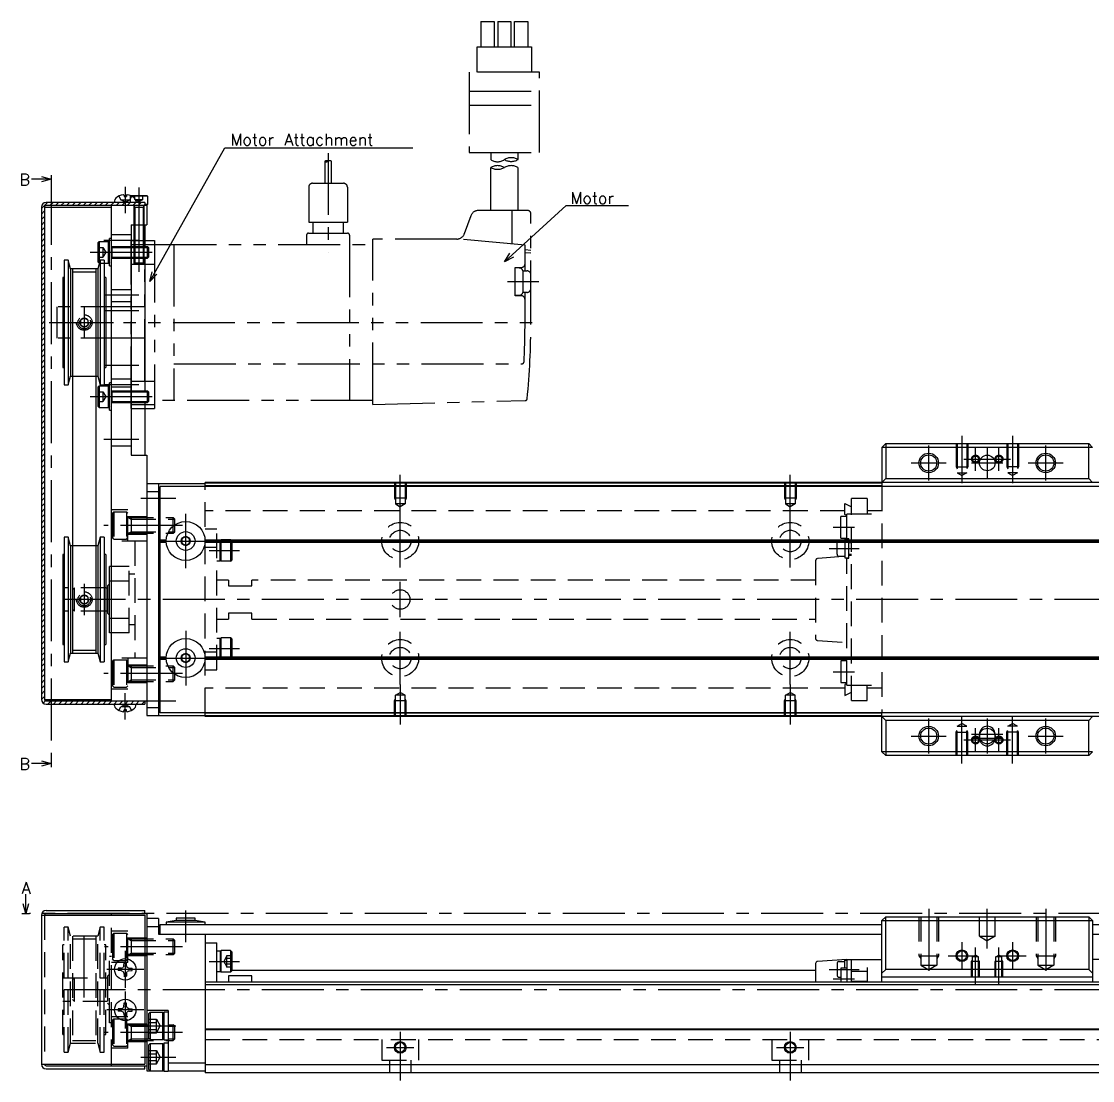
# Model space of a CAD drawing. Extents: x -2 to 751, y -8 to 279.
# Drawn here: x 187.6 to 462.3, y 8 to 279.5 of the extents above; entities that cross this region are included whole.
import ezdxf

# ---------------------------------------------------------------- set-up
doc = ezdxf.new("R2010")
doc.units = 0
doc.header["$LTSCALE"] = 0.5
for name, pattern in [('CENTER', [50.8, 31.75, -6.35, 6.35, -6.35]), ('DASHED', [19.05, 12.7, -6.35]), ('PHANTOM', [63.5, 31.75, -6.35, 6.35, -6.35, 6.35, -6.35])]:
    doc.linetypes.add(name, pattern=pattern)
for name, color, linetype in [('MSM_CENTER', 1, 'CENTER'), ('MSM_CONTINUOUS', 7, 'CONTINUOUS'), ('MSM_DASHED', 4, 'DASHED'), ('MSM_IMAGINARY', 6, 'PHANTOM'), ('MSM_NARROW', 5, 'CONTINUOUS'), ('MSM_PART_NUMBER', 7, 'CONTINUOUS')]:
    doc.layers.add(name, color=color, linetype=linetype)
doc.styles.get("Standard").update_dxf_attribs({"font": 'txt.shx', "height": 3, "bigfont": 'bigfont.shx'})

msp = doc.modelspace()

# ---------------------------------------------------------------- linework, layer by layer
at = {"layer": 'MSM_CENTER'}
for p, q in [((195.26, 238.06), (195.26, 90.3)), ((214.26, 237.06), (214.26, 230.3)), ((217.76, 236.9), (217.76, 215.3)), ((217.76, 223.3), (208.76, 223.3)), ((205.26, 220.3), (222.26, 220.3)), ((217.76, 209.3), (208.76, 209.3)), ((203.76, 206.3), (203.76, 198.3)), ((217.76, 205.3), (208.76, 205.3)), ((196.26, 202.3), (211.26, 202.3)), ((217.76, 191.3), (208.76, 191.3)), ((217.76, 186.3), (208.76, 186.3)), ((205.26, 183.3), (222.26, 183.3)), ((428.76, 173.3), (428.76, 161.09)), ((441.76, 173.3), (441.76, 161.09)), ((217.76, 172.3), (208.76, 172.3)), ((420.26, 161.8), (420.26, 170.8)), ((432.26, 164.3), (432.26, 170.3)), ((435.26, 170.3), (435.26, 162.3)), ((438.26, 164.3), (438.26, 170.3)), ((450.26, 161.8), (450.26, 170.8)), ((415.76, 166.3), (424.76, 166.3)), ((429.26, 167.3), (441.26, 167.3)), ((431.26, 166.3), (439.26, 166.3)), ((445.76, 166.3), (454.76, 166.3)), ((284.76, 153.09), (284.76, 163.3)), ((384.76, 153.09), (384.76, 163.3)), ((218.26, 157.3), (227.26, 157.3)), ((229.76, 139.3), (229.76, 153.3)), ((284.76, 139.55), (284.76, 153.05)), ((384.76, 139.55), (384.76, 153.05)), ((228.96, 150.3), (208.76, 150.3)), ((401.26, 149.8), (395.76, 149.8)), ((222.76, 146.3), (236.76, 146.3)), ((278.01, 146.3), (291.51, 146.3)), ((378.01, 146.3), (391.51, 146.3)), ((235.76, 143.86), (243.56, 143.86)), ((394.76, 144.4), (402.46, 144.4)), ((203.76, 135.3), (203.76, 127.3)), ((284.76, 126.8), (284.76, 135.8)), ((747.76, 131.3), (196.26, 131.3)), ((229.76, 123.3), (229.76, 109.3)), ((284.76, 109.55), (284.76, 123.05)), ((384.76, 109.55), (384.76, 123.05)), ((235.76, 118.74), (243.56, 118.74)), ((222.76, 116.3), (236.76, 116.3)), ((278.01, 116.3), (291.51, 116.3)), ((378.01, 116.3), (391.51, 116.3)), ((395.76, 112.8), (401.26, 112.8)), ((228.96, 112.3), (208.76, 112.3)), ((214.26, 100.54), (214.26, 107.3)), ((284.76, 109.51), (284.76, 99.3)), ((384.76, 109.51), (384.76, 99.3)), ((218.26, 105.3), (227.26, 105.3)), ((420.26, 91.8), (420.26, 100.8)), ((428.76, 89.3), (428.76, 101.51)), ((435.26, 100.8), (435.26, 91.8)), ((441.76, 89.3), (441.76, 101.51)), ((450.26, 91.8), (450.26, 100.8)), ((415.76, 96.3), (424.76, 96.3)), ((431.26, 96.8), (439.26, 96.8)), ((432.26, 92.3), (432.26, 98.3)), ((438.26, 92.3), (438.26, 98.3)), ((445.76, 96.3), (454.76, 96.3)), ((429.26, 95.3), (441.26, 95.3)), ((431.26, 95.8), (439.26, 95.8)), ((748.76, 50.8), (189.76, 50.8)), ((229.76, 43.5), (229.76, 51.6)), ((420.26, 52), (420.26, 34.41)), ((435.26, 41.85), (435.26, 52)), ((450.26, 52), (450.26, 34.41)), ((203.76, 29.3), (203.76, 47.05)), ((228.96, 42.3), (208.96, 42.3)), ((214.26, 41.25), (214.26, 31.75)), ((428.76, 43.5), (428.76, 36.5)), ((432.26, 32.5), (432.26, 42.15)), ((438.26, 32.5), (438.26, 42.15)), ((441.76, 43.5), (441.76, 36.5)), ((235.76, 38.55), (243.56, 38.55)), ((425.26, 40), (432.26, 40)), ((438.26, 40), (445.26, 40)), ((219.01, 36.5), (209.51, 36.5)), ((394.76, 36.5), (402.46, 36.5)), ((395.76, 34.1), (401.26, 34.1)), ((747.76, 31.3), (196.26, 31.3)), ((214.26, 30.85), (214.26, 21.35)), ((219.01, 26.1), (209.51, 26.1)), ((218.26, 22), (227.26, 22)), ((228.96, 20.3), (208.96, 20.3)), ((284.76, 20.5), (284.76, 8)), ((384.76, 20.5), (384.76, 8)), ((281.26, 16.5), (288.26, 16.5)), ((381.26, 16.5), (388.26, 16.5)), ((218.26, 14), (227.26, 14))]:
    msp.add_line(p, q, dxfattribs=at)
at = {"layer": 'MSM_CONTINUOUS'}
for p, q in [((195.26, 239.06), (190.26, 239.06)), ((192.76, 239.73), (195.26, 239.06)), ((195.26, 239.06), (192.76, 238.39)), ((195.26, 240.06), (195.26, 238.06)), ((211.55, 233.5), (211.51, 233.1)), ((213.93, 234.98), (213.95, 234.6)), ((213.95, 234.6), (214.58, 234.6)), ((214.59, 234.98), (214.58, 234.6)), ((215.67, 234.81), (215.76, 234.9)), ((215.76, 234.9), (219.76, 234.9)), ((220.01, 234.65), (215.98, 234.65)), ((216.98, 233.5), (217.01, 233.1)), ((219.76, 234.9), (220.01, 234.65)), ((220.01, 234.65), (220.01, 232.55)), ((192.76, 231.9), (192.76, 105.7)), ((193.56, 231.9), (193.56, 105.7)), ((193.56, 231.9), (210.76, 231.9)), ((219.26, 233.1), (193.96, 233.1)), ((219.76, 232.3), (193.96, 232.3)), ((210.76, 105.3), (210.76, 232.3)), ((219.26, 233.1), (219.26, 232.3)), ((220.01, 232.55), (219.26, 232.55)), ((219.76, 232.3), (220.01, 232.55)), ((219.76, 232.3), (219.76, 227.3)), ((215.76, 227.3), (215.76, 168.3)), ((215.76, 227.3), (219.76, 227.3)), ((216.46, 227.3), (216.46, 221.8)), ((219.06, 227.3), (219.06, 221.8)), ((219.26, 227.3), (219.26, 221.8)), ((207.26, 222.75), (207.56, 223.05)), ((207.26, 222.75), (207.26, 217.85)), ((207.56, 223.05), (209.96, 223.05)), ((207.56, 223.05), (207.56, 217.55)), ((210.26, 222.75), (209.96, 223.05)), ((209.96, 217.55), (209.96, 223.05)), ((210.76, 223.8), (210.26, 223.8)), ((210.26, 216.8), (210.26, 223.8)), ((215.76, 221.8), (219.99, 221.8)), ((219.99, 218.8), (219.99, 221.8)), ((219.99, 221.8), (220.26, 221.53)), ((220.26, 221.53), (220.26, 219.07)), ((198.62, 218.3), (198.62, 186.3)), ((199.66, 218.3), (198.62, 218.3)), ((199.66, 218.3), (199.66, 186.3)), ((200.26, 216.05), (199.66, 218.3)), ((207.86, 218.3), (207.26, 216.05)), ((207.56, 217.55), (207.26, 217.85)), ((207.56, 217.55), (207.66, 217.55)), ((207.86, 218.3), (207.86, 186.3)), ((208.9, 218.3), (207.86, 218.3)), ((208.9, 218.3), (208.9, 186.3)), ((208.9, 217.55), (209.96, 217.55)), ((210.26, 217.85), (209.96, 217.55)), ((215.76, 218.8), (219.99, 218.8)), ((216.46, 218.8), (216.46, 217.54)), ((219.06, 217.54), (216.46, 217.54)), ((216.7, 217.3), (216.46, 217.54)), ((218.82, 217.3), (216.7, 217.3)), ((218.82, 217.3), (219.06, 217.54)), ((219.06, 218.8), (219.06, 217.54)), ((219.26, 218.8), (219.26, 184.8)), ((220.26, 219.07), (219.99, 218.8)), ((200.26, 216.05), (200.26, 188.55)), ((207.26, 216.05), (200.26, 216.05)), ((200.76, 216.05), (200.76, 117.55)), ((206.76, 216.05), (206.76, 117.55)), ((207.26, 216.05), (207.26, 188.55)), ((210.26, 216.8), (210.76, 216.8)), ((198.26, 213.8), (198.26, 190.8)), ((198.62, 213.8), (198.26, 213.8)), ((209.26, 213.8), (208.9, 213.8)), ((209.26, 213.8), (209.26, 190.8)), ((198.26, 190.8), (198.62, 190.8)), ((208.9, 190.8), (209.26, 190.8)), ((199.66, 186.3), (200.26, 188.55)), ((200.26, 188.55), (200.76, 188.55)), ((206.76, 188.55), (207.26, 188.55)), ((207.26, 188.55), (207.86, 186.3)), ((210.76, 186.8), (210.26, 186.8)), ((210.26, 179.8), (210.26, 186.8)), ((198.62, 186.3), (199.66, 186.3)), ((207.26, 185.75), (207.56, 186.05)), ((207.26, 185.75), (207.26, 180.85)), ((207.56, 186.05), (209.96, 186.05)), ((207.56, 186.05), (207.56, 180.55)), ((207.86, 186.3), (208.9, 186.3)), ((210.26, 185.75), (209.96, 186.05)), ((209.96, 180.55), (209.96, 186.05)), ((215.76, 184.8), (219.99, 184.8)), ((219.99, 181.8), (219.99, 184.8)), ((219.99, 184.8), (220.26, 184.53)), ((220.26, 184.53), (220.26, 182.07)), ((215.76, 181.8), (219.99, 181.8)), ((219.26, 181.8), (219.26, 168.3)), ((220.26, 182.07), (219.99, 181.8)), ((207.56, 180.55), (207.26, 180.85)), ((207.56, 180.55), (209.96, 180.55)), ((210.26, 180.85), (209.96, 180.55)), ((210.26, 179.8), (210.76, 179.8)), ((409.26, 171.3), (408.26, 170.3)), ((462.26, 170.3), (408.26, 170.3)), ((408.26, 170.3), (408.26, 160.3)), ((409.26, 171.3), (461.26, 171.3)), ((409.26, 171.3), (409.26, 162.3)), ((462.26, 170.3), (461.26, 171.3)), ((461.26, 162.3), (461.26, 171.3)), ((215.76, 168.3), (219.76, 168.3)), ((219.76, 168.3), (219.76, 101.6)), ((409.26, 162.3), (408.26, 161.3)), ((409.26, 162.3), (461.26, 162.3)), ((462.26, 161.3), (461.26, 162.3)), ((219.76, 161), (234.76, 161)), ((222.76, 161), (222.76, 101.6)), ((745.26, 160.3), (223.26, 160.3)), ((223.26, 102.3), (223.26, 160.3)), ((734.76, 161.3), (234.76, 161.3)), ((234.76, 160.3), (234.76, 161.3)), ((408.26, 161.1), (234.76, 161.1)), ((408.26, 160.4), (234.76, 160.4)), ((219.76, 159), (222.76, 159)), ((198.62, 147.3), (198.62, 115.3)), ((199.66, 147.3), (198.62, 147.3)), ((199.66, 147.3), (199.66, 115.3)), ((200.26, 145.05), (199.66, 147.3)), ((207.86, 147.3), (207.26, 145.05)), ((207.86, 147.3), (207.86, 115.3)), ((208.9, 147.3), (207.86, 147.3)), ((208.9, 147.3), (208.9, 115.3)), ((223.26, 146.6), (224.77, 146.6)), ((223.26, 146.3), (224.76, 146.3)), ((223.26, 146), (224.77, 146)), ((229.76, 147.45), (228.76, 146.88)), ((228.76, 146.88), (228.76, 145.72)), ((228.76, 145.72), (229.76, 145.15)), ((230.76, 146.88), (229.76, 147.45)), ((229.76, 145.15), (230.76, 145.72)), ((230.76, 145.72), (230.76, 146.88)), ((234.75, 146.6), (733.77, 146.6)), ((234.75, 146), (733.77, 146)), ((234.76, 146.3), (733.76, 146.3)), ((198.26, 142.8), (198.26, 119.8)), ((198.62, 142.8), (198.26, 142.8)), ((200.26, 145.05), (200.26, 117.55)), ((200.76, 145.05), (200.26, 145.05)), ((207.26, 145.05), (206.76, 145.05)), ((207.26, 145.05), (207.26, 117.55)), ((209.26, 142.8), (208.9, 142.8)), ((209.26, 142.8), (209.26, 119.8)), ((210.26, 122.8), (210.26, 139.8)), ((210.76, 139.8), (210.26, 139.8)), ((210.26, 135.3), (209.76, 134.8)), ((209.76, 134.8), (209.76, 127.8)), ((210.26, 136.12), (210.76, 136.12)), ((209.26, 134.3), (209.76, 134.3)), ((209.76, 128.3), (209.26, 128.3)), ((209.76, 127.8), (210.26, 127.3)), ((210.26, 126.48), (210.76, 126.48)), ((210.76, 122.8), (210.26, 122.8)), ((198.26, 119.8), (198.62, 119.8)), ((208.9, 119.8), (209.26, 119.8)), ((199.66, 115.3), (200.26, 117.55)), ((200.26, 117.55), (207.26, 117.55)), ((207.26, 117.55), (207.86, 115.3)), ((223.26, 116.6), (224.77, 116.6)), ((223.26, 116.3), (224.76, 116.3)), ((223.26, 116), (224.77, 116)), ((229.76, 117.45), (228.76, 116.88)), ((228.76, 116.88), (228.76, 115.72)), ((228.76, 115.72), (229.76, 115.15)), ((230.76, 116.88), (229.76, 117.45)), ((229.76, 115.15), (230.76, 115.72)), ((230.76, 115.72), (230.76, 116.88)), ((234.75, 116.6), (733.77, 116.6)), ((234.75, 116), (733.77, 116)), ((234.76, 116.3), (733.76, 116.3)), ((198.62, 115.3), (199.66, 115.3)), ((207.86, 115.3), (208.9, 115.3)), ((193.56, 105.7), (210.76, 105.7)), ((193.96, 105.3), (219.76, 105.3)), ((193.96, 104.5), (219.26, 104.5)), ((211.55, 104.1), (211.51, 104.5)), ((216.98, 104.1), (217.01, 104.5)), ((219.26, 105.3), (219.26, 104.5)), ((213.93, 102.62), (213.95, 103)), ((214.58, 103), (213.95, 103)), ((214.59, 102.62), (214.58, 103)), ((219.76, 103.6), (222.76, 103.6)), ((745.26, 102.3), (223.26, 102.3)), ((234.76, 101.3), (234.76, 102.3)), ((408.26, 102.2), (234.76, 102.2)), ((408.26, 92.3), (408.26, 102.3)), ((219.76, 101.6), (234.76, 101.6)), ((408.26, 101.5), (234.76, 101.5)), ((734.76, 101.3), (234.76, 101.3)), ((408.26, 101.3), (409.26, 100.3)), ((461.26, 100.3), (409.26, 100.3)), ((409.26, 100.3), (409.26, 91.3)), ((461.26, 100.3), (462.26, 101.3)), ((461.26, 91.3), (461.26, 100.3)), ((433.26, 96.8), (433.26, 95.8)), ((437.26, 95.8), (437.26, 96.8)), ((408.26, 92.3), (409.26, 91.3)), ((462.26, 92.3), (408.26, 92.3)), ((461.26, 91.3), (409.26, 91.3)), ((461.26, 91.3), (462.26, 92.3)), ((195.26, 89.3), (190.26, 89.3)), ((192.76, 89.97), (195.26, 89.3)), ((195.26, 89.3), (192.76, 88.63)), ((195.26, 90.3), (195.26, 88.3)), ((188.76, 50.8), (188.76, 55.8)), ((188.76, 50.8), (188.09, 53.3)), ((189.43, 53.3), (188.76, 50.8)), ((187.76, 50.8), (189.76, 50.8)), ((192.76, 50.4), (219.26, 50.4)), ((192.76, 50.4), (192.76, 12.2)), ((193.96, 51.6), (219.26, 51.6)), ((193.96, 50.8), (219.76, 50.8)), ((210.76, 50.4), (210.76, 50.8)), ((219.26, 50.8), (219.26, 51.6)), ((219.26, 50.4), (219.26, 12.2)), ((219.76, 50.8), (219.76, 10.5)), ((222.76, 49.5), (219.76, 49.5)), ((222.76, 49.5), (222.76, 45.5)), ((232.16, 49.6), (227.36, 49.6)), ((227.36, 49.6), (227.36, 49)), ((232.16, 49), (232.16, 49.6)), ((409.26, 50), (408.26, 49)), ((409.26, 50), (461.26, 50)), ((409.26, 36.5), (409.26, 50)), ((461.26, 50), (462.26, 49)), ((461.26, 50), (461.26, 36.5)), ((219.76, 47.5), (222.76, 47.5)), ((223.26, 45.5), (223.26, 48)), ((223.26, 48), (408.26, 48)), ((227.36, 49), (224.76, 48.6)), ((234.76, 48.6), (224.76, 48.6)), ((224.76, 48.6), (224.76, 48)), ((232.16, 49), (227.36, 49)), ((234.76, 48.6), (232.16, 49)), ((234.76, 48), (234.76, 48.6)), ((408.26, 33.2), (408.26, 49)), ((408.26, 49), (462.26, 49)), ((462.26, 49), (462.26, 33.2)), ((462.26, 48), (508.26, 48)), ((222.76, 45.5), (408.26, 45.5)), ((234.76, 45.5), (234.76, 10)), ((462.26, 45.5), (508.26, 45.5)), ((234.76, 43.3), (237.76, 43.3)), ((237.76, 33.2), (237.76, 43.3)), ((238.56, 41), (238.86, 41.3)), ((238.86, 35.8), (238.86, 41.3)), ((241.26, 41.3), (238.86, 41.3)), ((241.26, 41.3), (241.26, 35.8)), ((241.56, 41), (241.26, 41.3)), ((238.56, 41.15), (237.76, 41.15)), ((238.56, 41.15), (238.56, 35.95)), ((241.56, 41), (241.56, 36.1)), ((399.26, 39), (391.73, 38.53)), ((399.26, 39), (408.26, 39)), ((399.26, 39), (399.26, 33.2)), ((400.46, 33.2), (400.46, 39)), ((471.26, 39), (462.26, 39)), ((213.34, 36.83), (212.49, 36.82)), ((213.34, 36.17), (212.49, 36.18)), ((213.34, 36.83), (213.74, 37.02)), ((213.34, 36.17), (213.74, 35.98)), ((213.93, 37.42), (213.74, 37.02)), ((213.93, 35.58), (213.74, 35.98)), ((213.93, 37.42), (213.95, 38.27)), ((214.59, 37.42), (214.58, 38.27)), ((214.59, 37.42), (214.78, 37.02)), ((214.59, 35.58), (214.78, 35.98)), ((215.19, 36.83), (214.78, 37.02)), ((215.19, 36.17), (214.78, 35.98)), ((215.19, 36.83), (216.03, 36.82)), ((215.19, 36.17), (216.03, 36.18)), ((237.76, 35.95), (238.56, 35.95)), ((238.56, 36.1), (238.86, 35.8)), ((241.26, 35.8), (238.86, 35.8)), ((241.26, 35.8), (241.56, 36.1)), ((241.56, 36.3), (391.26, 36.3)), ((391.26, 38.03), (391.26, 33.2)), ((399.26, 36.85), (397.76, 36.85)), ((397.76, 36.85), (397.76, 33.2)), ((400.46, 36), (404.46, 36)), ((404.46, 37), (404.46, 33.2)), ((408.26, 35.5), (409.26, 36.5)), ((461.26, 36.5), (409.26, 36.5)), ((461.26, 36.5), (462.26, 35.5)), ((213.93, 35.58), (213.95, 34.73)), ((214.59, 35.58), (214.58, 34.73)), ((734.76, 33.2), (234.76, 33.2)), ((246.76, 34.87), (240.76, 34.87)), ((240.76, 34.87), (240.76, 33.2)), ((246.76, 33.2), (246.76, 34.87)), ((400.46, 33.5), (404.46, 33.5)), ((462.26, 34.5), (408.26, 34.5)), ((734.76, 32.5), (234.76, 32.5)), ((213.93, 27.02), (213.95, 27.87)), ((214.59, 27.02), (214.58, 27.87)), ((213.34, 26.43), (212.49, 26.42)), ((213.34, 25.77), (212.49, 25.78)), ((213.34, 26.43), (213.74, 26.62)), ((213.34, 25.77), (213.74, 25.58)), ((213.93, 27.02), (213.74, 26.62)), ((213.93, 25.18), (213.74, 25.58)), ((213.93, 25.18), (213.95, 24.33)), ((214.59, 25.18), (214.58, 24.33)), ((214.59, 27.02), (214.78, 26.62)), ((214.59, 25.18), (214.78, 25.58)), ((215.19, 26.43), (214.78, 26.62)), ((215.19, 25.77), (214.78, 25.58)), ((215.19, 26.43), (216.03, 26.42)), ((215.19, 25.77), (216.03, 25.78)), ((225.26, 26), (219.76, 26)), ((220.26, 25.1), (220.66, 25.5)), ((220.26, 25.1), (220.26, 18.9)), ((220.66, 25.5), (220.66, 18.5)), ((220.66, 25.5), (223.86, 25.5)), ((223.86, 25.5), (223.86, 18.5)), ((224.26, 25.1), (223.86, 25.5)), ((224.26, 18.35), (224.26, 25.65)), ((224.26, 25.65), (225.26, 25.65)), ((225.26, 26), (225.26, 10.35)), ((734.76, 21.2), (234.76, 21.2)), ((734.76, 21), (234.76, 21)), ((220.66, 18.5), (220.26, 18.9)), ((220.26, 17.1), (220.66, 17.5)), ((220.26, 17.1), (220.26, 10.9)), ((220.66, 18.5), (223.86, 18.5)), ((220.66, 17.5), (220.66, 10.5)), ((220.66, 17.5), (223.86, 17.5)), ((223.86, 18.5), (224.26, 18.9)), ((223.86, 17.5), (223.86, 10.5)), ((224.26, 17.1), (223.86, 17.5)), ((225.26, 18.35), (224.26, 18.35)), ((224.26, 10.35), (224.26, 17.65)), ((224.26, 17.65), (225.26, 17.65)), ((192.76, 12.2), (219.26, 12.2)), ((193.96, 11.8), (219.76, 11.8)), ((193.96, 11), (219.26, 11)), ((210.76, 11.8), (210.76, 12.2)), ((219.26, 11), (219.26, 11.8)), ((234.76, 12.5), (225.26, 12.5)), ((734.76, 12), (234.76, 12)), ((219.76, 10.5), (224.26, 10.5)), ((220.66, 10.5), (220.26, 10.9)), ((223.86, 10.5), (224.26, 10.9)), ((225.26, 10.35), (224.26, 10.35)), ((225.26, 10.5), (234.76, 10.5)), ((734.76, 10), (234.76, 10))]:
    msp.add_line(p, q, dxfattribs=at)
for centre, radius in [((420.26, 166.3), 2.07), ((435.26, 166.3), 2), ((450.26, 166.3), 2.07), ((229.76, 146.3), 5), ((229.76, 146.3), 2.4), ((229.76, 146.3), 1.15), ((229.76, 116.3), 5), ((229.76, 116.3), 2.4), ((229.76, 116.3), 1.15), ((420.26, 96.3), 2.07), ((435.26, 96.3), 2), ((450.26, 96.3), 2.07), ((428.76, 40), 1.23), ((441.76, 40), 1.23), ((214.26, 36.5), 2.75), ((214.26, 26.1), 2.75), ((284.76, 16.5), 1.23), ((384.76, 16.5), 1.23)]:
    msp.add_circle(centre, radius, dxfattribs=at)
for centre, radius, start, end in [((212.54, 233.42), 1, 133.4267, 175), ((214.26, 231.6), 3.5, 98.5396, 133.4267), ((213.73, 234.78), 0.284, 44.1872, 87.0617), ((214.8, 234.78), 0.284, 92.9383, 135.8128), ((214.26, 231.6), 3.5, 46.5733, 81.4604), ((215.98, 233.42), 1, 5, 46.5733), ((193.96, 231.9), 1.2, 90, 180), ((193.96, 231.9), 0.4, 90, 180), ((193.96, 105.7), 1.2, 180, 270), ((193.96, 105.7), 0.4, 180, 270), ((212.54, 104.18), 1, 185, 226.5733), ((214.26, 106), 3.5, 226.5733, 261.4604), ((213.73, 102.82), 0.284, 272.9383, 315.8128), ((214.8, 102.82), 0.284, 224.1872, 267.0617), ((214.26, 106), 3.5, 278.5396, 313.4267), ((215.98, 104.18), 1, 313.4267, 355), ((435.26, 96.8), 2, 0, 180), ((435.26, 95.8), 2, 180, 0), ((193.96, 50.4), 1.2, 90, 180), ((193.96, 50.4), 0.4, 90, 180), ((391.76, 38.03), 0.5, 93.5763, 180), ((214.26, 36.5), 1.8, 169.8876, 190.1124), ((214.26, 36.5), 1.8, 79.8876, 100.1124), ((214.26, 36.5), 1.8, 349.8876, 10.1124), ((214.26, 36.5), 1.8, 259.8876, 280.1124), ((214.26, 26.1), 1.8, 79.8876, 100.1124), ((214.26, 26.1), 1.8, 169.8876, 190.1124), ((214.26, 26.1), 1.8, 349.8876, 10.1124), ((214.26, 26.1), 1.8, 259.8876, 280.1124), ((193.96, 12.2), 1.2, 180, 270), ((193.96, 12.2), 0.4, 180, 270)]:
    msp.add_arc(centre, radius, start, end, dxfattribs=at)
at = {"layer": 'MSM_DASHED'}
for p, q in [((212.65, 234.71), (213.12, 233.77)), ((214.26, 233.17), (213.12, 233.77)), ((213.12, 233.77), (215.41, 233.77)), ((214.26, 233.17), (215.41, 233.77)), ((215.87, 234.71), (215.41, 233.77)), ((215.51, 234.65), (215.67, 234.81)), ((215.51, 234.65), (215.51, 233.1)), ((215.98, 234.65), (215.51, 234.65)), ((216.76, 233.8), (216.76, 234.9)), ((216.76, 233.8), (218.76, 233.8)), ((217.76, 233.22), (216.76, 233.8)), ((217.76, 234.9), (217.76, 233.8)), ((218.76, 233.8), (217.76, 233.22)), ((218.76, 233.8), (218.76, 234.9)), ((216.46, 232.2), (216.46, 227.3)), ((219.06, 231.81), (216.46, 231.81)), ((216.7, 231.81), (216.7, 227.3)), ((218.82, 231.81), (218.82, 227.3)), ((219.06, 232.2), (219.06, 227.3)), ((210.76, 224.9), (215.76, 224.9)), ((207.26, 221.55), (208.56, 221.55)), ((207.26, 220.3), (208.56, 220.3)), ((208.56, 221.55), (208.56, 219.05)), ((208.56, 221.55), (209.28, 220.3)), ((209.28, 220.3), (208.56, 219.05)), ((210.76, 221.8), (215.76, 221.8)), ((210.76, 221.55), (210.8, 221.53)), ((210.8, 221.8), (210.8, 218.8)), ((210.8, 221.53), (215.76, 221.53)), ((207.26, 219.05), (208.56, 219.05)), ((207.66, 217.55), (208.9, 217.55)), ((210.76, 219.05), (210.8, 219.07)), ((210.76, 218.8), (215.76, 218.8)), ((210.8, 219.07), (215.76, 219.07)), ((200.76, 215.29), (206.76, 215.29)), ((210.76, 210.8), (215.76, 210.8)), ((209.26, 206.3), (198.26, 206.3)), ((210.76, 207.7), (215.76, 207.7)), ((203.76, 203.45), (202.76, 202.88)), ((204.76, 202.88), (203.76, 203.45)), ((202.76, 202.88), (202.76, 201.72)), ((202.76, 201.72), (203.76, 201.15)), ((203.76, 201.15), (204.76, 201.72)), ((204.76, 201.72), (204.76, 202.88)), ((209.26, 198.3), (198.26, 198.3)), ((200.76, 188.55), (206.76, 188.55)), ((210.76, 187.9), (215.76, 187.9)), ((207.26, 184.55), (208.56, 184.55)), ((208.56, 184.55), (208.56, 182.05)), ((208.56, 184.55), (209.28, 183.3)), ((210.76, 185.8), (215.76, 185.8)), ((210.76, 184.8), (215.76, 184.8)), ((210.76, 184.55), (210.8, 184.53)), ((210.8, 184.8), (210.8, 181.8)), ((210.8, 184.53), (215.76, 184.53)), ((207.26, 183.3), (208.56, 183.3)), ((207.26, 182.05), (208.56, 182.05)), ((209.28, 183.3), (208.56, 182.05)), ((210.76, 182.05), (210.8, 182.07)), ((210.76, 181.8), (215.76, 181.8)), ((210.8, 182.07), (215.76, 182.07)), ((210.76, 170.7), (215.76, 170.7)), ((427.26, 171.3), (427.26, 165.3)), ((427.53, 171.3), (427.53, 163.8)), ((429.99, 171.3), (429.99, 163.8)), ((430.26, 171.3), (430.26, 165.3)), ((440.26, 171.3), (440.26, 165.3)), ((440.53, 171.3), (440.53, 163.8)), ((442.99, 171.3), (442.99, 163.8)), ((443.26, 171.3), (443.26, 165.3)), ((427.26, 165.3), (430.26, 165.3)), ((427.26, 165.3), (427.53, 164.83)), ((430.26, 165.3), (429.99, 164.83)), ((443.26, 165.3), (440.26, 165.3)), ((440.26, 165.3), (440.53, 164.83)), ((443.26, 165.3), (442.99, 164.83)), ((427.53, 163.8), (428.76, 163.09)), ((427.53, 163.8), (429.99, 163.8)), ((429.99, 163.8), (428.76, 163.09)), ((440.53, 163.8), (441.76, 163.09)), ((442.99, 163.8), (440.53, 163.8)), ((442.99, 163.8), (441.76, 163.09)), ((234.76, 102.3), (234.76, 160.3)), ((283.26, 161.3), (283.26, 157.3)), ((283.53, 161.3), (283.53, 155.8)), ((285.99, 161.3), (285.99, 155.8)), ((286.26, 161.3), (286.26, 157.3)), ((383.26, 161.3), (383.26, 157.3)), ((383.53, 161.3), (383.53, 155.8)), ((385.99, 161.3), (385.99, 155.8)), ((386.26, 161.3), (386.26, 157.3)), ((408.26, 160.3), (408.26, 102.3)), ((286.26, 157.3), (283.26, 157.3)), ((283.26, 157.3), (283.53, 156.83)), ((286.26, 157.3), (285.99, 156.83)), ((386.26, 157.3), (383.26, 157.3)), ((383.26, 157.3), (383.53, 156.83)), ((386.26, 157.3), (385.99, 156.83)), ((404.46, 157.2), (400.46, 157.2)), ((400.46, 105.4), (400.46, 157.2)), ((404.46, 157.2), (404.46, 153.25)), ((214.96, 154.3), (210.76, 154.3)), ((210.96, 153.4), (211.36, 153.8)), ((211.36, 153.8), (211.36, 146.8)), ((211.36, 153.8), (214.56, 153.8)), ((214.56, 153.8), (214.56, 146.8)), ((214.96, 153.4), (214.56, 153.8)), ((214.96, 146.3), (214.96, 154.3)), ((398.76, 154.05), (234.76, 154.05)), ((283.53, 155.8), (284.76, 155.09)), ((285.99, 155.8), (283.53, 155.8)), ((285.99, 155.8), (284.76, 155.09)), ((383.53, 155.8), (384.76, 155.09)), ((385.99, 155.8), (383.53, 155.8)), ((385.99, 155.8), (384.76, 155.09)), ((398.76, 155.89), (400.46, 155.04)), ((398.76, 153.1), (398.76, 155.89)), ((408.26, 154.05), (404.46, 154.05)), ((210.96, 153.4), (210.96, 147.2)), ((214.96, 152.55), (219.76, 152.55)), ((215.06, 152.33), (215.76, 151.92)), ((215.16, 152.3), (226.58, 152.3)), ((215.76, 152.3), (215.76, 148.3)), ((215.76, 151.92), (226.96, 151.92)), ((226.58, 148.3), (226.58, 152.3)), ((226.96, 151.92), (226.58, 152.3)), ((226.96, 148.68), (226.96, 151.92)), ((397.76, 147.05), (397.76, 152.55)), ((399.26, 152.55), (397.76, 152.55)), ((399.26, 152.8), (398.76, 153.1)), ((399.26, 146.8), (399.26, 153.25)), ((399.26, 153.25), (408.26, 153.25)), ((215.06, 148.27), (215.76, 148.68)), ((215.16, 148.3), (226.58, 148.3)), ((215.76, 148.68), (226.96, 148.68)), ((226.58, 148.3), (226.96, 148.68)), ((237.76, 149.3), (234.76, 149.3)), ((237.76, 113.3), (237.76, 149.3)), ((219.76, 146.3), (210.76, 146.3)), ((211.36, 146.8), (210.96, 147.2)), ((211.36, 146.8), (214.56, 146.8)), ((214.56, 146.8), (214.96, 147.2)), ((214.96, 148.05), (219.76, 148.05)), ((216.76, 146.3), (216.76, 116.3)), ((238.56, 146.46), (237.76, 146.46)), ((238.56, 146.31), (238.86, 146.61)), ((238.56, 141.26), (238.56, 146.46)), ((238.86, 141.11), (238.86, 146.61)), ((241.26, 146.61), (238.86, 146.61)), ((241.26, 146.61), (241.26, 141.11)), ((241.56, 146.31), (241.26, 146.61)), ((241.56, 146.31), (241.56, 141.41)), ((396.76, 142.9), (396.76, 145.9)), ((397.26, 146.4), (398.76, 146.4)), ((397.76, 147.05), (399.26, 147.05)), ((398.76, 146.8), (398.76, 142)), ((399.76, 146.8), (398.76, 146.8)), ((399.26, 146.9), (399.76, 146.9)), ((399.76, 141.9), (399.76, 146.9)), ((399.76, 146.1), (400.46, 146.1)), ((399.76, 145.9), (400.46, 145.9)), ((206.76, 145.05), (200.76, 145.05)), ((234.76, 144.72), (237.76, 144.72)), ((399.76, 142.9), (400.46, 142.9)), ((237.76, 141.26), (238.56, 141.26)), ((238.56, 141.41), (238.86, 141.11)), ((241.26, 141.11), (238.86, 141.11)), ((241.26, 141.11), (241.56, 141.41)), ((391.26, 141.29), (391.26, 121.31)), ((398.26, 142.29), (391.72, 141.79)), ((397.26, 142.4), (398.76, 142.4)), ((398.76, 142.29), (398.26, 142.29)), ((398.76, 142), (399.76, 142)), ((399.26, 141.9), (399.76, 141.9)), ((399.26, 109.35), (399.26, 141.9)), ((399.76, 142.7), (400.46, 142.7)), ((215.26, 139.8), (210.76, 139.8)), ((215.26, 122.8), (215.26, 139.8)), ((216.76, 137.8), (215.26, 137.8)), ((210.76, 136.12), (215.26, 136.12)), ((240.76, 136.3), (237.76, 136.3)), ((240.76, 136.3), (240.76, 134.8)), ((240.76, 134.8), (246.76, 134.8)), ((246.76, 134.8), (246.76, 136.3)), ((391.26, 136.3), (246.76, 136.3)), ((209.26, 134.3), (198.26, 134.3)), ((201.26, 134.3), (200.76, 133.8)), ((201.26, 128.3), (201.26, 134.3)), ((203.76, 132.45), (202.76, 131.88)), ((202.76, 131.88), (202.76, 130.72)), ((204.76, 131.88), (203.76, 132.45)), ((204.76, 130.72), (204.76, 131.88)), ((202.76, 130.72), (203.76, 130.15)), ((203.76, 130.15), (204.76, 130.72)), ((209.26, 128.3), (198.26, 128.3)), ((200.76, 128.8), (201.26, 128.3)), ((210.76, 126.48), (215.26, 126.48)), ((246.76, 127.8), (240.76, 127.8)), ((240.76, 127.8), (240.76, 126.3)), ((246.76, 126.3), (246.76, 127.8)), ((216.76, 124.8), (215.26, 124.8)), ((237.76, 126.3), (240.76, 126.3)), ((246.76, 126.3), (391.26, 126.3)), ((215.26, 122.8), (210.76, 122.8)), ((238.56, 121.34), (237.76, 121.34)), ((238.56, 121.19), (238.86, 121.49)), ((238.56, 116.14), (238.56, 121.34)), ((241.26, 121.49), (238.86, 121.49)), ((238.86, 115.99), (238.86, 121.49)), ((241.56, 121.19), (241.26, 121.49)), ((241.26, 121.49), (241.26, 115.99)), ((241.56, 121.19), (241.56, 116.29)), ((200.76, 118.31), (206.76, 118.31)), ((391.73, 120.81), (399.26, 120.3)), ((219.76, 116.3), (210.76, 116.3)), ((210.96, 115.4), (211.36, 115.8)), ((210.96, 115.4), (210.96, 109.2)), ((211.36, 115.8), (211.36, 108.8)), ((211.36, 115.8), (214.56, 115.8)), ((214.56, 115.8), (214.56, 108.8)), ((214.96, 115.4), (214.56, 115.8)), ((214.96, 116.3), (214.96, 108.3)), ((234.76, 117.88), (237.76, 117.88)), ((237.76, 116.14), (238.56, 116.14)), ((238.56, 116.29), (238.86, 115.99)), ((241.26, 115.99), (238.86, 115.99)), ((241.26, 115.99), (241.56, 116.29)), ((397.76, 115.55), (397.76, 110.05)), ((399.26, 115.55), (397.76, 115.55)), ((214.96, 114.55), (219.76, 114.55)), ((215.06, 114.33), (215.76, 113.92)), ((215.16, 114.3), (226.58, 114.3)), ((215.76, 114.3), (215.76, 110.3)), ((215.76, 113.92), (226.96, 113.92)), ((226.58, 110.3), (226.58, 114.3)), ((226.96, 113.92), (226.58, 114.3)), ((226.96, 110.68), (226.96, 113.92)), ((234.76, 113.3), (237.76, 113.3)), ((214.96, 110.05), (219.76, 110.05)), ((215.06, 110.27), (215.76, 110.68)), ((215.16, 110.3), (226.58, 110.3)), ((215.76, 110.68), (226.96, 110.68)), ((226.58, 110.3), (226.96, 110.68)), ((397.76, 110.05), (399.26, 110.05)), ((214.96, 108.3), (210.76, 108.3)), ((211.36, 108.8), (210.96, 109.2)), ((211.36, 108.8), (214.56, 108.8)), ((214.56, 108.8), (214.96, 109.2)), ((398.76, 108.55), (234.76, 108.55)), ((283.53, 106.8), (284.76, 107.51)), ((285.99, 106.8), (284.76, 107.51)), ((383.53, 106.8), (384.76, 107.51)), ((385.99, 106.8), (384.76, 107.51)), ((399.26, 109.8), (398.76, 109.5)), ((398.76, 109.5), (398.76, 106.71)), ((398.76, 106.71), (400.46, 107.56)), ((399.26, 109.35), (408.26, 109.35)), ((404.46, 105.4), (404.46, 109.35)), ((408.26, 108.55), (404.46, 108.55)), ((214.26, 104.43), (213.12, 103.83)), ((214.26, 104.43), (215.41, 103.83)), ((283.26, 105.3), (283.53, 105.77)), ((283.26, 101.3), (283.26, 105.3)), ((286.26, 105.3), (283.26, 105.3)), ((283.53, 101.3), (283.53, 106.8)), ((285.99, 106.8), (283.53, 106.8)), ((285.99, 101.3), (285.99, 106.8)), ((286.26, 105.3), (285.99, 105.77)), ((286.26, 101.3), (286.26, 105.3)), ((383.26, 105.3), (383.53, 105.77)), ((383.26, 101.3), (383.26, 105.3)), ((386.26, 105.3), (383.26, 105.3)), ((383.53, 101.3), (383.53, 106.8)), ((385.99, 106.8), (383.53, 106.8)), ((385.99, 101.3), (385.99, 106.8)), ((386.26, 105.3), (385.99, 105.77)), ((386.26, 101.3), (386.26, 105.3)), ((400.46, 105.4), (404.46, 105.4)), ((212.65, 102.89), (213.12, 103.83)), ((215.41, 103.83), (213.12, 103.83)), ((215.87, 102.89), (215.41, 103.83)), ((427.53, 98.8), (428.76, 99.51)), ((429.99, 98.8), (428.76, 99.51)), ((440.53, 98.8), (441.76, 99.51)), ((442.99, 98.8), (441.76, 99.51)), ((427.26, 97.3), (427.53, 97.77)), ((427.26, 91.3), (427.26, 97.3)), ((427.26, 97.3), (430.26, 97.3)), ((427.53, 91.3), (427.53, 98.8)), ((427.53, 98.8), (429.99, 98.8)), ((429.99, 91.3), (429.99, 98.8)), ((430.26, 97.3), (429.99, 97.77)), ((430.26, 91.3), (430.26, 97.3)), ((440.26, 97.3), (440.53, 97.77)), ((440.26, 91.3), (440.26, 97.3)), ((443.26, 97.3), (440.26, 97.3)), ((440.53, 91.3), (440.53, 98.8)), ((442.99, 98.8), (440.53, 98.8)), ((442.99, 91.3), (442.99, 98.8)), ((443.26, 97.3), (442.99, 97.77)), ((443.26, 91.3), (443.26, 97.3)), ((193.56, 50.4), (193.56, 12.2)), ((210.76, 12.2), (210.76, 50.4)), ((417.76, 50), (417.76, 40)), ((418.19, 50), (418.19, 37.6)), ((422.33, 50), (422.33, 37.6)), ((422.76, 50), (422.76, 40)), ((433.26, 45), (433.26, 50)), ((437.26, 45), (437.26, 50)), ((447.76, 50), (447.76, 40)), ((448.19, 50), (448.19, 37.6)), ((452.33, 50), (452.33, 37.6)), ((452.76, 50), (452.76, 40)), ((198.62, 15.3), (198.62, 47.3)), ((199.66, 47.3), (198.62, 47.3)), ((199.66, 15.3), (199.66, 47.3)), ((200.26, 45.05), (199.66, 47.3)), ((207.86, 47.3), (207.26, 45.05)), ((207.86, 15.3), (207.86, 47.3)), ((208.9, 47.3), (207.86, 47.3)), ((208.9, 15.3), (208.9, 47.3)), ((200.26, 17.55), (200.26, 45.05)), ((207.26, 45.05), (200.26, 45.05)), ((200.76, 45.05), (200.76, 17.55)), ((200.76, 44.29), (206.76, 44.29)), ((206.76, 45.05), (206.76, 17.55)), ((207.26, 17.55), (207.26, 45.05)), ((214.96, 46.3), (210.76, 46.3)), ((210.96, 45.4), (211.36, 45.8)), ((210.96, 45.4), (210.96, 39.2)), ((211.36, 45.8), (211.36, 38.8)), ((211.36, 45.8), (214.56, 45.8)), ((214.56, 45.8), (214.56, 38.8)), ((214.96, 45.4), (214.56, 45.8)), ((214.96, 38.3), (214.96, 46.3)), ((214.96, 44.55), (219.76, 44.55)), ((215.06, 44.33), (215.76, 43.92)), ((215.16, 44.3), (226.58, 44.3)), ((215.76, 44.3), (215.76, 40.3)), ((226.58, 40.3), (226.58, 44.3)), ((226.96, 43.92), (226.58, 44.3)), ((433.26, 45), (437.26, 45)), ((433.26, 45), (435.26, 43.85)), ((437.26, 45), (435.26, 43.85)), ((198.26, 19.8), (198.26, 42.8)), ((198.62, 42.8), (198.26, 42.8)), ((209.26, 42.8), (208.9, 42.8)), ((209.26, 19.8), (209.26, 42.8)), ((215.76, 43.92), (226.96, 43.92)), ((226.96, 40.68), (226.96, 43.92)), ((210.26, 22.8), (210.26, 39.8)), ((210.76, 39.8), (210.26, 39.8)), ((211.36, 38.8), (210.96, 39.2)), ((211.36, 38.8), (214.56, 38.8)), ((214.56, 38.8), (214.96, 39.2)), ((214.96, 40.05), (219.76, 40.05)), ((215.06, 40.27), (215.76, 40.68)), ((215.16, 40.3), (226.58, 40.3)), ((215.76, 40.68), (226.96, 40.68)), ((226.58, 40.3), (226.96, 40.68)), ((240.26, 39.8), (239.54, 38.55)), ((239.54, 38.55), (240.26, 37.3)), ((240.26, 39.99), (240.26, 37.11)), ((241.56, 39.99), (240.26, 39.99)), ((241.56, 39.27), (240.26, 39.27)), ((397.26, 38.5), (398.76, 38.5)), ((398.76, 36.85), (398.76, 38.9)), ((398.76, 38.9), (399.26, 38.9)), ((417.76, 40), (422.76, 40)), ((417.76, 40), (418.19, 39.25)), ((422.76, 40), (422.33, 39.25)), ((431.26, 38.5), (431.48, 38.87)), ((431.26, 34.5), (431.26, 38.5)), ((433.26, 38.5), (431.26, 38.5)), ((431.48, 39.7), (432.26, 40.15)), ((431.48, 34.5), (431.48, 39.7)), ((433.04, 39.7), (431.48, 39.7)), ((433.04, 39.7), (432.26, 40.15)), ((433.04, 34.5), (433.04, 39.7)), ((433.26, 38.5), (433.04, 38.87)), ((433.26, 34.5), (433.26, 38.5)), ((437.26, 38.5), (437.48, 38.87)), ((437.26, 34.5), (437.26, 38.5)), ((439.26, 38.5), (437.26, 38.5)), ((437.48, 39.7), (438.26, 40.15)), ((437.48, 34.5), (437.48, 39.7)), ((439.04, 39.7), (437.48, 39.7)), ((439.04, 39.7), (438.26, 40.15)), ((439.04, 34.5), (439.04, 39.7)), ((439.26, 38.5), (439.04, 38.87)), ((439.26, 34.5), (439.26, 38.5)), ((447.76, 40), (452.76, 40)), ((447.76, 40), (448.19, 39.25)), ((452.76, 40), (452.33, 39.25)), ((214.96, 38.3), (210.76, 38.3)), ((241.56, 37.83), (240.26, 37.83)), ((241.56, 37.11), (240.26, 37.11)), ((396.76, 38), (396.76, 35)), ((418.19, 37.6), (422.33, 37.6)), ((418.19, 37.6), (420.26, 36.41)), ((422.33, 37.6), (420.26, 36.41)), ((448.19, 37.6), (452.33, 37.6)), ((448.19, 37.6), (450.26, 36.41)), ((452.33, 37.6), (450.26, 36.41)), ((198.26, 34.3), (209.76, 34.3)), ((201.26, 34.3), (200.76, 33.8)), ((201.26, 28.3), (201.26, 34.3)), ((210.26, 35.3), (209.76, 34.8)), ((209.76, 34.8), (209.76, 27.8)), ((397.26, 34.5), (397.76, 34.5)), ((209.76, 28.3), (198.26, 28.3)), ((200.76, 28.8), (201.26, 28.3)), ((209.76, 27.8), (210.26, 27.3)), ((210.76, 22.8), (210.26, 22.8)), ((214.96, 24.3), (210.76, 24.3)), ((210.96, 23.4), (211.36, 23.8)), ((210.96, 23.4), (210.96, 17.2)), ((211.36, 23.8), (211.36, 16.8)), ((211.36, 23.8), (214.56, 23.8)), ((214.56, 23.8), (214.56, 16.8)), ((214.96, 23.4), (214.56, 23.8)), ((214.96, 16.3), (214.96, 24.3)), ((214.96, 22.55), (219.76, 22.55)), ((215.06, 22.33), (215.76, 21.92)), ((215.16, 22.3), (220.26, 22.3)), ((215.76, 22.3), (215.76, 18.3)), ((220.26, 23.73), (222.26, 23.73)), ((220.26, 22.87), (222.26, 22.87)), ((222.26, 23.73), (223.26, 22)), ((222.26, 20.27), (222.26, 23.73)), ((222.26, 20.27), (223.26, 22)), ((225.26, 22.3), (226.58, 22.3)), ((226.58, 18.3), (226.58, 22.3)), ((226.96, 21.92), (226.58, 22.3)), ((198.26, 19.8), (198.62, 19.8)), ((208.9, 19.8), (209.26, 19.8)), ((215.76, 21.92), (220.26, 21.92)), ((220.26, 21.13), (222.26, 21.13)), ((220.26, 20.27), (222.26, 20.27)), ((225.26, 21.92), (226.96, 21.92)), ((226.96, 18.68), (226.96, 21.92)), ((199.66, 15.3), (200.26, 17.55)), ((200.26, 17.55), (207.26, 17.55)), ((200.76, 18.31), (206.76, 18.31)), ((207.26, 17.55), (207.86, 15.3)), ((211.36, 16.8), (210.96, 17.2)), ((211.36, 16.8), (214.56, 16.8)), ((214.56, 16.8), (214.96, 17.2)), ((214.96, 18.05), (219.76, 18.05)), ((215.06, 18.27), (215.76, 18.68)), ((215.16, 18.3), (226.58, 18.3)), ((215.76, 18.68), (220.48, 18.68)), ((224.04, 18.68), (224.26, 18.68)), ((225.26, 18.68), (226.96, 18.68)), ((226.58, 18.3), (226.96, 18.68)), ((234.76, 18.5), (734.76, 18.5)), ((280.01, 18.5), (280.01, 13.2)), ((289.51, 13.2), (289.51, 18.5)), ((380.01, 18.5), (380.01, 13.2)), ((389.51, 13.2), (389.51, 18.5)), ((198.62, 15.3), (199.66, 15.3)), ((207.86, 15.3), (208.9, 15.3)), ((214.96, 16.3), (210.76, 16.3)), ((220.26, 15.73), (222.26, 15.73)), ((220.26, 14.87), (222.26, 14.87)), ((222.26, 15.73), (223.26, 14)), ((222.26, 12.27), (222.26, 15.73)), ((222.26, 12.27), (223.26, 14)), ((220.26, 13.13), (222.26, 13.13)), ((220.26, 12.27), (222.26, 12.27)), ((280.01, 13.2), (289.51, 13.2)), ((282.01, 13.2), (282.01, 10)), ((287.51, 13.2), (287.51, 10)), ((380.01, 13.2), (389.51, 13.2)), ((382.01, 13.2), (382.01, 10)), ((387.51, 13.2), (387.51, 10))]:
    msp.add_line(p, q, dxfattribs=at)
for centre, radius in [((203.76, 202.3), 2), ((203.76, 202.3), 1.62), ((203.76, 202.3), 1.15), ((432.26, 167.3), 1), ((432.26, 167.3), 0.783), ((438.26, 167.3), 1), ((438.26, 167.3), 0.783), ((284.76, 146.3), 4.75), ((384.76, 146.3), 4.75), ((284.76, 146.3), 2.75), ((384.76, 146.3), 2.75), ((203.76, 131.3), 2), ((203.76, 131.3), 1.62), ((203.76, 131.3), 1.15), ((284.76, 131.3), 2.5), ((284.76, 116.3), 4.75), ((384.76, 116.3), 4.75), ((284.76, 116.3), 2.75), ((384.76, 116.3), 2.75), ((432.26, 95.3), 1), ((438.26, 95.3), 1), ((432.26, 95.3), 0.783), ((438.26, 95.3), 0.783)]:
    msp.add_circle(centre, radius, dxfattribs=at)
for centre, radius, start, end in [((216.36, 232.2), 0.1, 0, 90), ((219.16, 232.2), 0.1, 90, 180), ((215.16, 152.5), 0.2, 180, 270), ((215.16, 148.1), 0.2, 90, 180), ((397.26, 145.9), 0.5, 90, 180), ((397.26, 142.9), 0.5, 180, 270), ((391.76, 141.29), 0.5, 94.3825, 180), ((391.76, 121.31), 0.5, 180, 266.1409), ((215.16, 114.5), 0.2, 180, 270), ((215.16, 110.1), 0.2, 90, 180), ((215.16, 44.5), 0.2, 180, 270), ((215.16, 40.1), 0.2, 90, 180), ((397.26, 38), 0.5, 90, 180), ((397.26, 35), 0.5, 180, 270), ((215.16, 22.5), 0.2, 180, 270), ((215.16, 18.1), 0.2, 90, 180)]:
    msp.add_arc(centre, radius, start, end, dxfattribs=at)
at = {"layer": 'MSM_IMAGINARY'}
for p, q in [((305.46, 279.48), (308.86, 279.48)), ((305.46, 279.48), (305.46, 272.98)), ((308.86, 279.48), (308.86, 272.98)), ((309.76, 279.48), (313.16, 279.48)), ((309.76, 279.48), (309.76, 272.98)), ((313.16, 279.48), (313.16, 272.98)), ((314.06, 279.48), (317.46, 279.48)), ((314.06, 272.98), (314.06, 279.48)), ((317.46, 279.48), (317.46, 272.98)), ((304.46, 272.98), (318.46, 272.98)), ((304.46, 266.48), (304.46, 272.98)), ((318.46, 272.98), (318.46, 266.48)), ((320.46, 266.48), (302.46, 266.48)), ((302.46, 266.48), (302.46, 245.86)), ((320.46, 245.86), (320.46, 266.48)), ((302.46, 261.63), (320.46, 261.63)), ((302.46, 258.03), (320.46, 258.03)), ((266.26, 245.75), (266.26, 220.3)), ((302.46, 245.86), (320.46, 245.86)), ((307.96, 245.86), (307.96, 244.07)), ((314.96, 244.07), (314.96, 245.86)), ((265.41, 243.64), (265.41, 238)), ((267.11, 238), (267.11, 243.64)), ((307.96, 231), (307.96, 242.04)), ((314.96, 231), (314.96, 242.04)), ((261.31, 237), (261.31, 228)), ((262.31, 238), (270.21, 238)), ((271.21, 237), (271.21, 228)), ((317.46, 231), (304.76, 231)), ((313.46, 222.46), (313.46, 231)), ((261.31, 228), (271.21, 228)), ((262.36, 228), (262.36, 225.2)), ((270.16, 228), (270.16, 225.2)), ((302.88, 229.68), (301.18, 225.02)), ((318.26, 202.3), (318.26, 230.2)), ((217.76, 225.3), (217.76, 215.3)), ((261.26, 225.2), (271.26, 225.2)), ((215.76, 180.3), (215.76, 223.3)), ((215.76, 223.3), (221.76, 223.3)), ((216.46, 223.3), (216.46, 217.3)), ((216.7, 223.3), (216.7, 217.3)), ((218.82, 223.3), (218.82, 217.3)), ((219.06, 223.3), (219.06, 217.3)), ((221.76, 223.3), (221.76, 180.3)), ((260.76, 224.7), (260.76, 222.3)), ((271.76, 224.7), (271.76, 182.3)), ((277.76, 181.3), (277.76, 223.7)), ((299.3, 223.7), (277.76, 223.7)), ((316.76, 222.17), (299.3, 223.7)), ((215.76, 222.3), (221.76, 222.3)), ((221.76, 222.3), (277.76, 222.3)), ((226.76, 222.3), (226.76, 182.3)), ((316.76, 215.53), (316.76, 222.17)), ((318.26, 220.76), (316.76, 220.89)), ((318.26, 220.06), (316.76, 220.19)), ((215.76, 217.3), (221.76, 217.3)), ((219.26, 187.3), (219.26, 217.3)), ((314.26, 216.38), (315.76, 216.38)), ((314.26, 209.18), (314.26, 216.38)), ((315.26, 216.28), (314.26, 216.28)), ((316.23, 215.53), (317.26, 215.53)), ((316.26, 210.28), (316.26, 215.28)), ((312.26, 212.78), (320.26, 212.78)), ((314.26, 209.28), (315.26, 209.28)), ((315.76, 209.18), (314.26, 209.18)), ((317.26, 210.03), (316.26, 210.03)), ((316.76, 202.3), (316.76, 210.03)), ((219.26, 206.3), (196.76, 206.3)), ((196.76, 206.3), (196.76, 198.3)), ((194.76, 202.3), (320.26, 202.3)), ((219.26, 198.3), (196.76, 198.3)), ((226.76, 191.73), (316, 191.73)), ((215.76, 187.3), (221.76, 187.3)), ((215.76, 181.3), (221.76, 181.3)), ((277.76, 182.3), (221.76, 182.3)), ((277.76, 181.3), (316.82, 182.29)), ((215.76, 180.3), (221.76, 180.3))]:
    msp.add_line(p, q, dxfattribs=at)
for centre, radius, start, end in [((313.21, 241.04), 3.5, 60.0014, 120.0014), ((265.84, 242.9), 0.85, 60.0009, 119.999), ((265.84, 244.37), 0.85, 240.001, 299.999), ((266.69, 242.9), 0.85, 59.9987, 119.999), ((309.71, 239.01), 3.5, 60.0014, 120.1319), ((309.71, 245.07), 3.5, 239.871, 300), ((309.71, 246.51), 3, 234.3132, 305.6839), ((313.21, 247.1), 3.5, 240.0015, 300.0015), ((313.21, 239.01), 3.5, 60.0637, 120), ((262.31, 237), 1, 90, 180), ((270.21, 237), 1, 360, 90), ((304.76, 229), 2, 90, 160), ((317.46, 230.2), 0.8, 360, 90), ((261.26, 224.7), 0.5, 90, 180), ((271.26, 224.7), 0.5, 360, 90), ((299.3, 225.7), 2, 270, 340), ((315.76, 217.38), 1, 270, 0), ((315.26, 215.28), 1, 360, 90), ((317.26, 214.53), 1, 360, 90), ((315.26, 210.28), 1, 270, 360), ((315.76, 208.18), 1, 1.7094, 90), ((317.26, 211.03), 1, 270, 360), ((118.26, 202.3), 198.5, 357.0836, 0), ((118.26, 202.3), 200, 354.3874, 0), ((316, 192.23), 0.5, 270, 357.0836), ((316.8, 182.79), 0.5, 271.4503, 354.3874)]:
    msp.add_arc(centre, radius, start, end, dxfattribs=at)
at = {"layer": 'MSM_NARROW', "linetype": 'CONTINUOUS'}
for p, q in [((192.76, 231.51), (194.35, 233.1)), ((192.76, 230.09), (193.56, 230.89)), ((194.97, 232.3), (195.77, 233.1)), ((196.38, 232.3), (197.18, 233.1)), ((197.79, 232.3), (198.59, 233.1)), ((199.21, 232.3), (200.01, 233.1)), ((200.62, 232.3), (201.42, 233.1)), ((202.04, 232.3), (202.84, 233.1)), ((203.45, 232.3), (204.25, 233.1)), ((204.87, 232.3), (205.67, 233.1)), ((206.28, 232.3), (207.08, 233.1)), ((207.69, 232.3), (208.49, 233.1)), ((209.11, 232.3), (209.91, 233.1)), ((210.52, 232.3), (211.32, 233.1)), ((211.94, 232.3), (212.74, 233.1)), ((213.35, 232.3), (214.15, 233.1)), ((214.77, 232.3), (215.57, 233.1)), ((216.18, 232.3), (216.98, 233.1)), ((216.45, 232.25), (216.7, 231.81)), ((217.59, 232.3), (218.39, 233.1)), ((219.07, 232.25), (218.82, 231.81)), ((219.01, 232.3), (219.26, 232.55)), ((192.76, 228.68), (193.56, 229.48)), ((192.76, 227.27), (193.56, 228.07)), ((192.76, 225.85), (193.56, 226.65)), ((192.76, 224.44), (193.56, 225.24)), ((216.7, 227.3), (216.7, 221.8)), ((218.82, 227.3), (218.82, 221.8)), ((192.76, 223.02), (193.56, 223.82)), ((192.76, 221.61), (193.56, 222.41)), ((192.76, 220.2), (193.56, 221)), ((215.76, 221.53), (220.26, 221.53)), ((192.76, 218.78), (193.56, 219.58)), ((192.76, 217.37), (193.56, 218.17)), ((215.76, 219.07), (220.26, 219.07)), ((216.7, 218.8), (216.7, 217.3)), ((218.82, 218.8), (218.82, 217.3)), ((192.76, 215.95), (193.56, 216.75)), ((192.76, 214.54), (193.56, 215.34)), ((192.76, 213.12), (193.56, 213.92)), ((192.76, 211.71), (193.56, 212.51)), ((192.76, 210.3), (193.56, 211.1)), ((192.76, 208.88), (193.56, 209.68)), ((192.76, 207.47), (193.56, 208.27)), ((192.76, 206.05), (193.56, 206.85)), ((192.76, 204.64), (193.56, 205.44)), ((192.76, 203.22), (193.56, 204.02)), ((192.76, 201.81), (193.56, 202.61)), ((192.76, 200.4), (193.56, 201.2)), ((192.76, 198.98), (193.56, 199.78)), ((192.76, 197.57), (193.56, 198.37)), ((192.76, 196.15), (193.56, 196.95)), ((192.76, 194.74), (193.56, 195.54)), ((192.76, 193.33), (193.56, 194.13)), ((192.76, 191.91), (193.56, 192.71)), ((192.76, 190.5), (193.56, 191.3)), ((192.76, 189.08), (193.56, 189.88)), ((192.76, 187.67), (193.56, 188.47)), ((192.76, 186.25), (193.56, 187.05)), ((192.76, 184.84), (193.56, 185.64)), ((192.76, 183.43), (193.56, 184.23)), ((215.76, 184.53), (220.26, 184.53)), ((192.76, 182.01), (193.56, 182.81)), ((192.76, 180.6), (193.56, 181.4)), ((215.76, 182.07), (220.26, 182.07)), ((192.76, 179.18), (193.56, 179.98)), ((192.76, 177.77), (193.56, 178.57)), ((192.76, 176.35), (193.56, 177.15)), ((192.76, 174.94), (193.56, 175.74)), ((192.76, 173.53), (193.56, 174.33)), ((192.76, 172.11), (193.56, 172.91)), ((192.76, 170.7), (193.56, 171.5)), ((192.76, 169.28), (193.56, 170.08)), ((192.76, 167.87), (193.56, 168.67)), ((192.76, 166.46), (193.56, 167.26)), ((192.76, 165.04), (193.56, 165.84)), ((192.76, 163.63), (193.56, 164.43)), ((192.76, 162.21), (193.56, 163.01)), ((192.76, 160.8), (193.56, 161.6)), ((192.76, 159.38), (193.56, 160.18)), ((192.76, 157.97), (193.56, 158.77)), ((192.76, 156.56), (193.56, 157.36)), ((192.76, 155.14), (193.56, 155.94)), ((192.76, 153.73), (193.56, 154.53)), ((192.76, 152.31), (193.56, 153.11)), ((192.76, 150.9), (193.56, 151.7)), ((192.76, 149.48), (193.56, 150.28)), ((192.76, 148.07), (193.56, 148.87)), ((192.76, 146.66), (193.56, 147.46)), ((192.76, 145.24), (193.56, 146.04)), ((192.76, 143.83), (193.56, 144.63)), ((192.76, 142.41), (193.56, 143.21)), ((192.76, 141), (193.56, 141.8)), ((192.76, 139.59), (193.56, 140.39)), ((192.76, 138.17), (193.56, 138.97)), ((192.76, 136.76), (193.56, 137.56)), ((192.76, 135.34), (193.56, 136.14)), ((192.76, 133.93), (193.56, 134.73)), ((192.76, 132.51), (193.56, 133.31)), ((192.76, 131.1), (193.56, 131.9)), ((192.76, 129.69), (193.56, 130.49)), ((192.76, 128.27), (193.56, 129.07)), ((192.76, 126.86), (193.56, 127.66)), ((192.76, 125.44), (193.56, 126.24)), ((192.76, 124.03), (193.56, 124.83)), ((192.76, 122.61), (193.56, 123.41)), ((192.76, 121.2), (193.56, 122)), ((192.76, 119.79), (193.56, 120.59)), ((192.76, 118.37), (193.56, 119.17)), ((192.76, 116.96), (193.56, 117.76)), ((192.76, 115.54), (193.56, 116.34)), ((192.76, 114.13), (193.56, 114.93)), ((192.76, 112.71), (193.56, 113.51)), ((192.76, 111.3), (193.56, 112.1)), ((192.76, 109.89), (193.56, 110.69)), ((192.76, 108.47), (193.56, 109.27)), ((192.76, 107.06), (193.56, 107.86)), ((192.76, 105.65), (193.56, 106.44)), ((193.26, 104.73), (193.85, 105.32)), ((194.45, 104.5), (195.25, 105.3)), ((195.86, 104.5), (196.66, 105.3)), ((197.27, 104.5), (198.07, 105.3)), ((198.69, 104.5), (199.49, 105.3)), ((200.1, 104.5), (200.9, 105.3)), ((201.52, 104.5), (202.32, 105.3)), ((202.93, 104.5), (203.73, 105.3)), ((204.35, 104.5), (205.15, 105.3)), ((205.76, 104.5), (206.56, 105.3)), ((207.17, 104.5), (207.97, 105.3)), ((208.59, 104.5), (209.39, 105.3)), ((210, 104.5), (210.8, 105.3)), ((211.42, 104.5), (212.22, 105.3)), ((212.83, 104.5), (213.63, 105.3)), ((214.24, 104.5), (215.04, 105.3)), ((215.66, 104.5), (216.46, 105.3)), ((217.07, 104.5), (217.87, 105.3)), ((218.49, 104.5), (219.26, 105.27))]:
    msp.add_line(p, q, dxfattribs=at)
for centre, radius in [((420.26, 166.3), 2.5), ((450.26, 166.3), 2.5), ((420.26, 96.3), 2.5), ((450.26, 96.3), 2.5), ((428.76, 40), 1.5), ((441.76, 40), 1.5), ((284.76, 16.5), 1.5), ((384.76, 16.5), 1.5)]:
    msp.add_circle(centre, radius, dxfattribs=at)
at = {"layer": 'MSM_PART_NUMBER'}
for p, q in [((220.53, 212.82), (239.83, 247.04)), ((239.83, 247.04), (288.01, 247.04)), ((311.47, 217.88), (327.29, 232.28)), ((327.29, 232.28), (343.26, 232.28)), ((311.47, 217.88), (312.87, 220.06)), ((313.77, 219.07), (311.47, 217.88)), ((220.53, 212.82), (221.18, 215.33)), ((222.34, 214.67), (220.53, 212.82))]:
    msp.add_line(p, q, dxfattribs=at)

# ---------------------------------------------------------------- texts
for s, p in [('Motor Attachment', (241.22, 247.69)), ('B', (187.14, 237.41)), ('Motor', (328.38, 232.69)), ('B', (187.14, 87.65)), ('A', (187.67, 55.86))]:
    msp.add_text(s, height=3, dxfattribs=at).set_placement(p)

doc.saveas('drawing.dxf')
